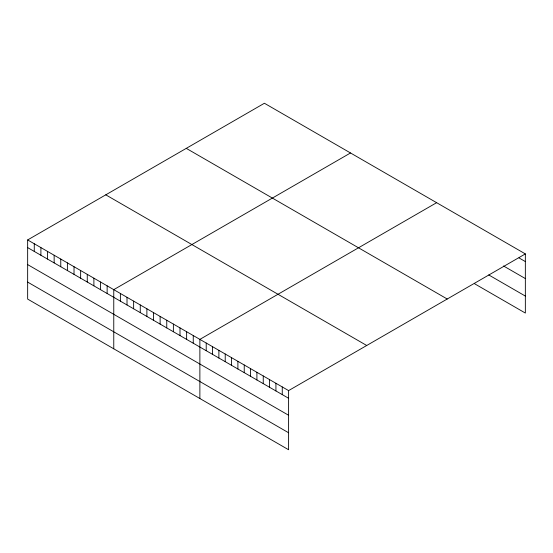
<?xml version="1.0" encoding="UTF-8"?>
<svg xmlns="http://www.w3.org/2000/svg" width="553" height="553" viewBox="0 0 553 553"><rect width="100%" height="100%" fill="white"/><g stroke="black" fill="none" stroke-linecap="round" stroke-linejoin="round"><path stroke-width="0.83" d="M288.597 415.255L288.597 390.598L27.65 239.94L27.65 299.09L288.597 449.748L288.597 415.255L27.65 264.597M474.654 283.786L525.35 313.06L525.35 253.91L264.403 103.252L27.65 239.94M350.512 152.967L113.766 289.654L113.766 348.805M436.628 202.688L199.875 339.376L199.875 398.526M288.597 390.598L525.35 253.91M519.011 257.919L525.35 261.576M503.52 265.965L525.35 278.567M488.734 274.931L525.35 296.069M186.271 148.363L447.225 299.014M105.775 194.836L366.729 345.494M27.65 247.606L288.597 398.264M27.65 282.099L288.597 432.757M282.258 386.941L282.258 394.607M275.926 383.277L275.926 390.95M269.588 379.621L269.588 387.287M263.249 375.964L263.249 383.63M256.91 372.3L256.91 379.973M250.571 368.644L250.571 376.31M244.239 364.987L244.239 372.653M237.901 361.33L237.901 368.996M231.562 357.667L231.562 365.333M225.223 354.01L225.223 361.676M218.884 350.353L218.884 358.019M212.552 346.69L212.552 354.362M206.214 343.033L206.214 350.699M193.253 335.547L193.253 343.219M186.631 331.724L186.631 339.39M180.001 327.901L180.001 335.567M173.379 324.079L173.379 331.745M166.757 320.249L166.757 327.922M160.128 316.427L160.128 324.093M153.506 312.604L153.506 320.27M146.884 308.781L146.884 316.447M140.262 304.952L140.262 312.625M133.632 301.129L133.632 308.795M127.01 297.307L127.01 304.973M120.388 293.484L120.388 301.15M107.137 285.832L107.137 293.498M100.515 282.009L100.515 289.675M93.892 278.187L93.892 285.853M87.263 274.357L87.263 282.03M80.641 270.535L80.641 278.2M74.019 266.712L74.019 274.378M67.397 262.889L67.397 270.555M60.768 259.06L60.768 266.733M54.146 255.237L54.146 262.903M47.523 251.415L47.523 259.081M40.901 247.592L40.901 255.258M34.272 243.762L34.272 251.435"/></g></svg>
